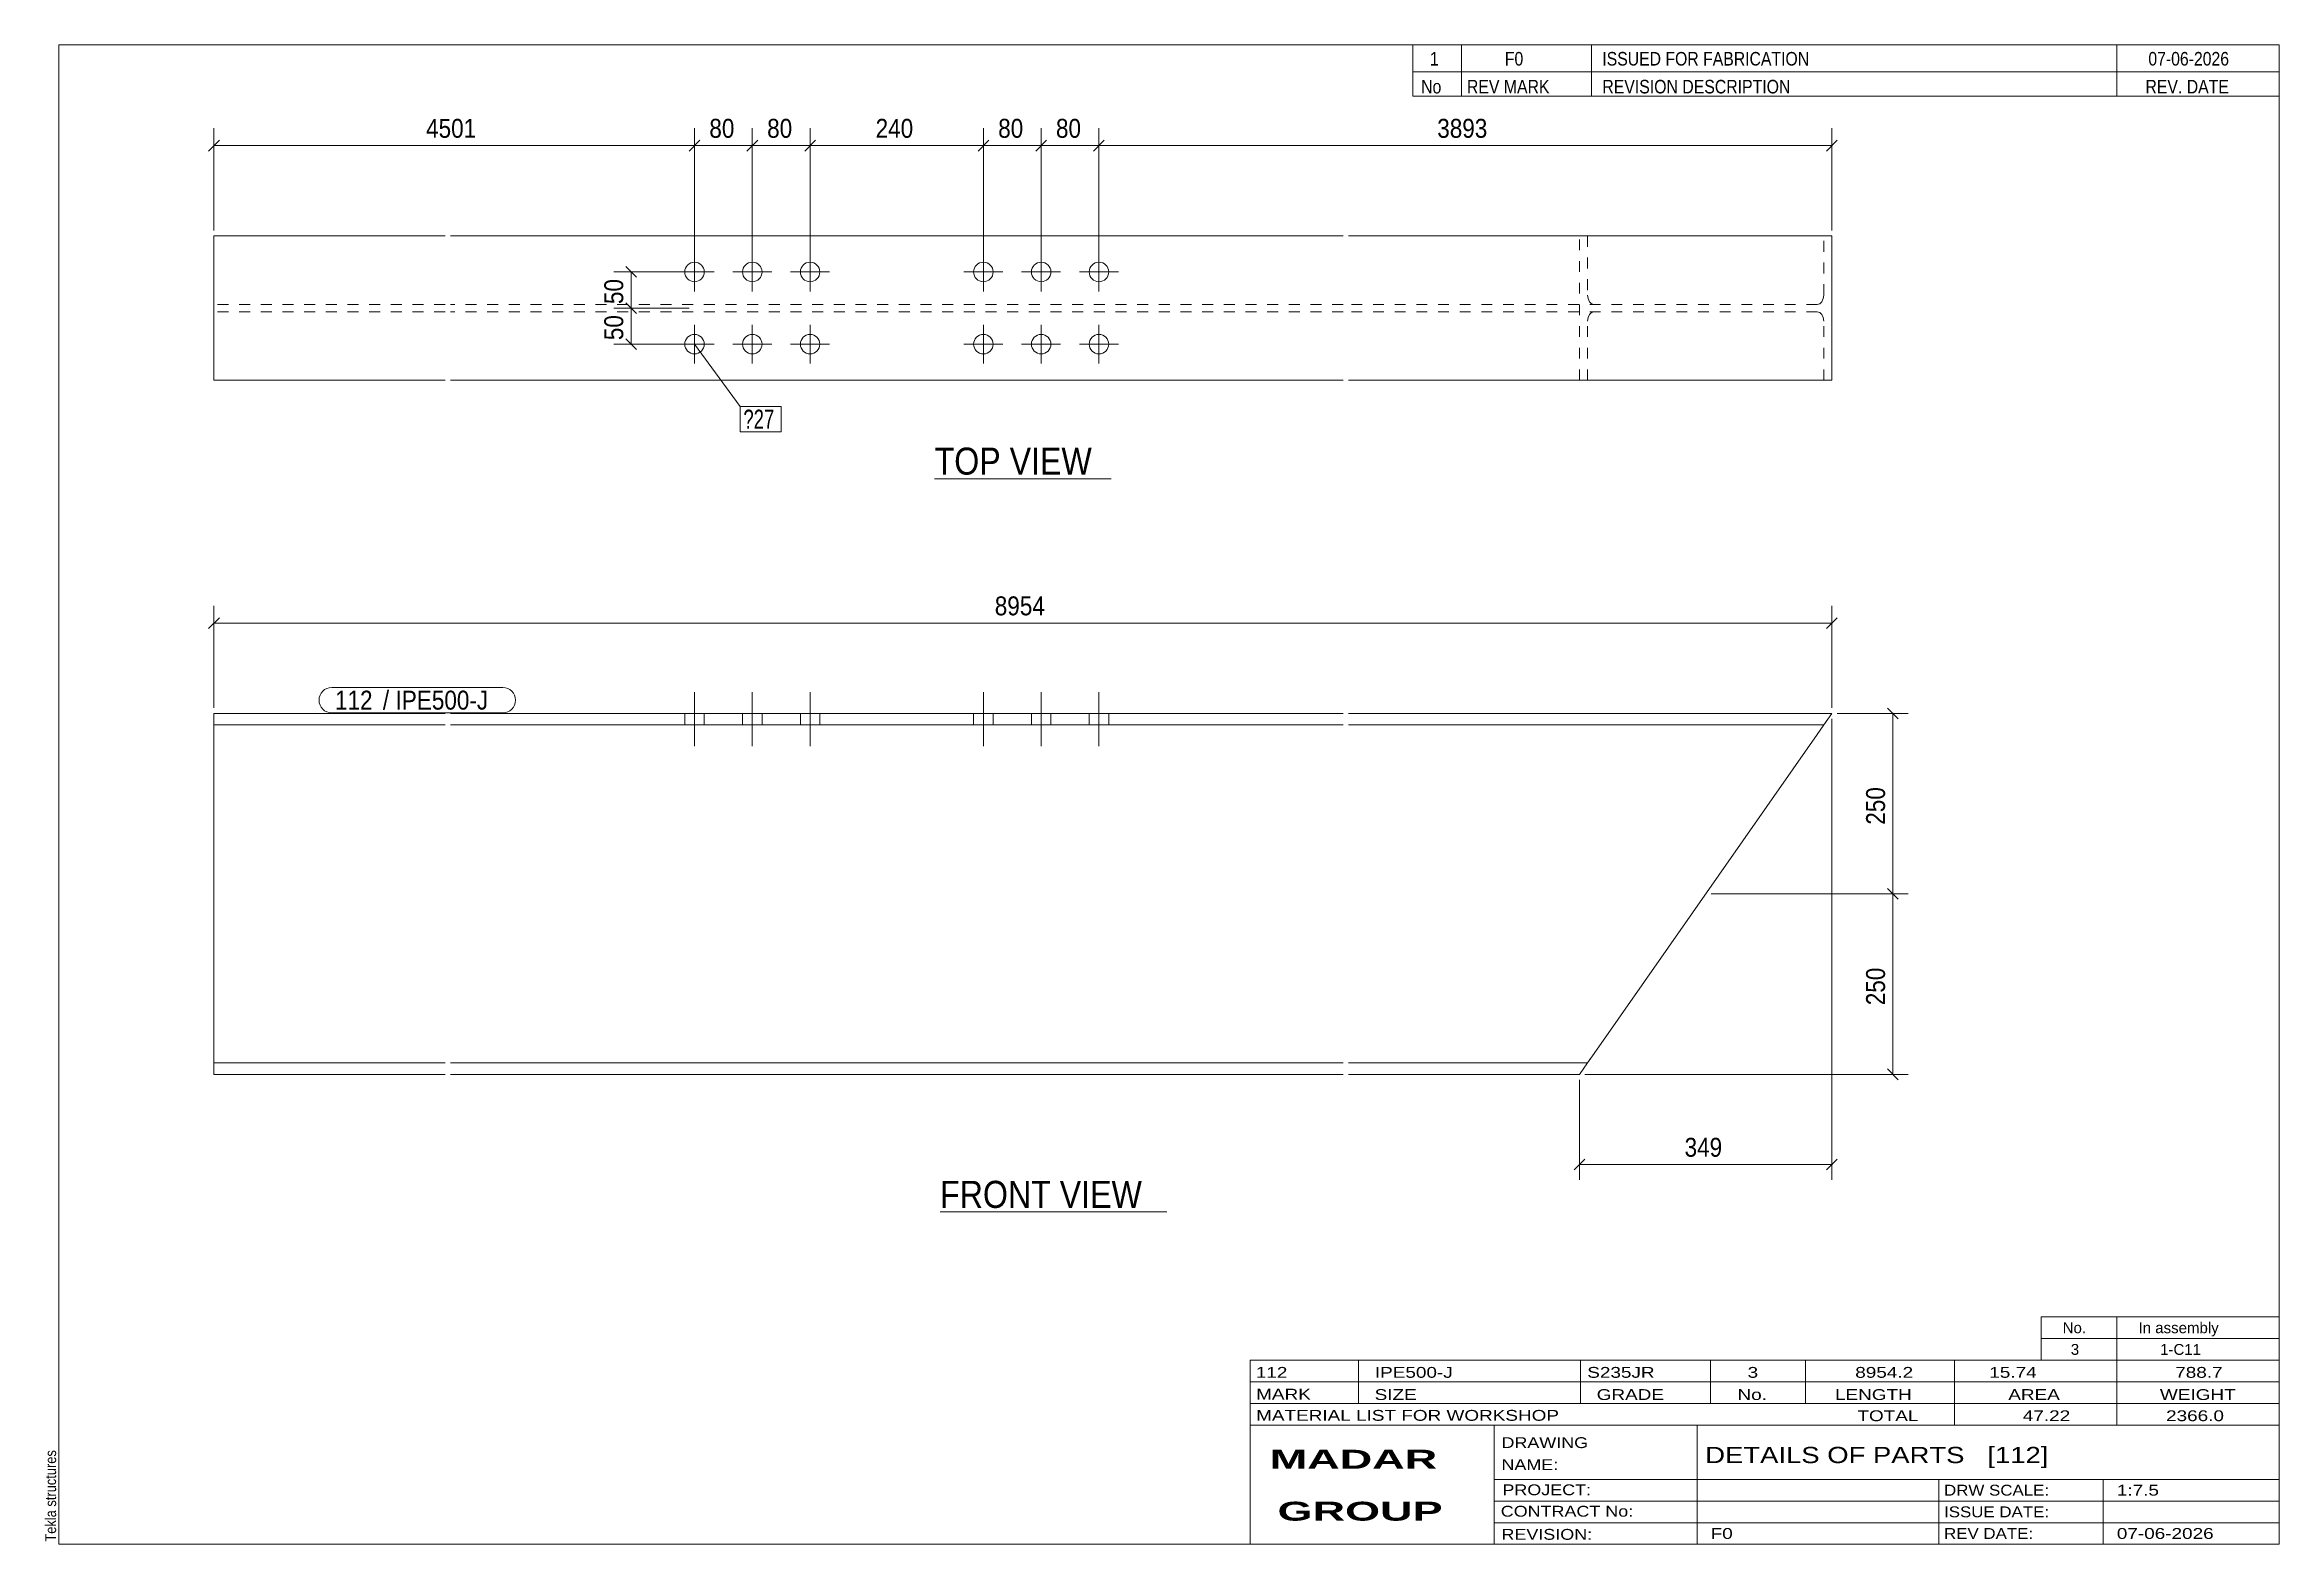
# Model space of a CAD drawing. Header units: millimetres. Extents: x 2 to 415, y 5 to 282.
import ezdxf

# ---------------------------------------------------------------- set-up
doc = ezdxf.new("R2010")
doc.units = ezdxf.units.MM
doc.linetypes.add('XKITLINE00', pattern=[0])
doc.linetypes.add('XKITLINE02', pattern=[4, 2, -2])
for name, color, linetype, lineweight in [('Bolt', 3, 'Continuous', 0), ('BoltMark', 7, 'Continuous', 0), ('Dimensions', 7, 'Continuous', 0), ('DrawingSheet', 5, 'Continuous', 0), ('OtherObjectType', 7, 'Continuous', 0), ('Part', 2, 'Continuous', 0), ('PartMark', 7, 'Continuous', 0)]:
    doc.layers.add(name, color=color, linetype=linetype, lineweight=lineweight)
doc.styles.add('ARIAL', font='ARIAL.TTF')
doc.styles.add('ARIAL_BOLD', font='ARIALBD.TTF')
doc.styles.add('ARIAL_NARROW', font='ARIALN.TTF')

# ---------------------------------------------------------------- blocks, each defined once
blk = doc.blocks.new('*A1')
at = {"layer": 'Bolt', "color": 3, "linetype": 'XKITLINE00', "lineweight": 0}
for p, q in [((122.38, 152.41), (122.38, 162.41)), ((122.38, 152.41), (122.38, 162.41)), ((133.05, 152.41), (133.05, 162.41)), ((133.05, 152.41), (133.05, 162.41)), ((143.72, 152.41), (143.72, 162.41)), ((143.72, 152.41), (143.72, 162.41)), ((175.72, 152.41), (175.72, 162.41)), ((175.72, 152.41), (175.72, 162.41)), ((186.38, 152.41), (186.38, 162.41)), ((186.38, 152.41), (186.38, 162.41)), ((197.05, 152.41), (197.05, 162.41)), ((197.05, 152.41), (197.05, 162.41)), ((120.58, 158.48), (120.58, 156.34)), ((120.58, 158.48), (120.58, 156.34)), ((124.18, 158.48), (124.18, 156.34)), ((124.18, 158.48), (124.18, 156.34)), ((131.25, 158.48), (131.25, 156.34)), ((131.25, 158.48), (131.25, 156.34)), ((134.85, 158.48), (134.85, 156.34)), ((134.85, 158.48), (134.85, 156.34)), ((141.92, 158.48), (141.92, 156.34)), ((141.92, 158.48), (141.92, 156.34)), ((145.52, 158.48), (145.52, 156.34)), ((145.52, 158.48), (145.52, 156.34)), ((173.92, 158.48), (173.92, 156.34)), ((173.92, 158.48), (173.92, 156.34)), ((177.52, 158.48), (177.52, 156.34)), ((177.52, 158.48), (177.52, 156.34)), ((184.58, 158.48), (184.58, 156.34)), ((184.58, 158.48), (184.58, 156.34)), ((188.18, 158.48), (188.18, 156.34)), ((188.18, 158.48), (188.18, 156.34)), ((195.25, 158.48), (195.25, 156.34)), ((195.25, 158.48), (195.25, 156.34)), ((198.85, 158.48), (198.85, 156.34)), ((198.85, 158.48), (198.85, 156.34))]:
    blk.add_line(p, q, dxfattribs=at)
blk = doc.blocks.new('*A2')
at = {"layer": 'Part', "color": 2, "linetype": 'XKITLINE00', "lineweight": 0}
for p, q in [((33.65, 91.81), (33.65, 158.48)), ((33.65, 158.48), (76.32, 158.48)), ((77.32, 158.48), (242.12, 158.48)), ((243.12, 158.48), (332.38, 158.48)), ((332.38, 158.48), (330.89, 156.34)), ((76.32, 156.34), (33.65, 156.34)), ((242.12, 156.34), (77.32, 156.34)), ((330.89, 156.34), (243.12, 156.34)), ((329.68, 154.61), (288.49, 95.68)), ((330.89, 156.34), (329.68, 154.61)), ((288.49, 95.68), (287.27, 93.94)), ((33.65, 93.94), (76.32, 93.94)), ((76.32, 91.81), (33.65, 91.81)), ((77.32, 93.94), (242.12, 93.94)), ((242.12, 91.81), (77.32, 91.81)), ((243.12, 93.94), (287.27, 93.94)), ((285.78, 91.81), (243.12, 91.81)), ((287.27, 93.94), (285.78, 91.81))]:
    blk.add_line(p, q, dxfattribs=at)
at = {"layer": 'Part', "color": 7, "linetype": 'XKITLINE02', "lineweight": 0}
for p, q in [((330.8, 156.21), (329.68, 154.61)), ((287.27, 93.94), (288.02, 95.01))]:
    blk.add_line(p, q, dxfattribs=at)
blk = doc.blocks.new('*A3')
at = {"layer": 'Bolt', "color": 3, "linetype": 'XKITLINE00', "lineweight": 0}
for p, q in [((122.38, 243.62), (122.38, 236.42)), ((133.05, 243.62), (133.05, 236.42)), ((143.72, 243.62), (143.72, 236.42)), ((175.72, 243.62), (175.72, 236.42)), ((186.38, 243.62), (186.38, 236.42)), ((197.05, 243.62), (197.05, 236.42)), ((118.78, 240.02), (125.98, 240.02)), ((129.45, 240.02), (136.65, 240.02)), ((140.12, 240.02), (147.32, 240.02)), ((172.12, 240.02), (179.32, 240.02)), ((182.78, 240.02), (189.98, 240.02)), ((193.45, 240.02), (200.65, 240.02)), ((122.38, 230.28), (122.38, 223.08)), ((133.05, 230.28), (133.05, 223.08)), ((143.72, 230.28), (143.72, 223.08)), ((175.72, 230.28), (175.72, 223.08)), ((186.38, 230.28), (186.38, 223.08)), ((197.05, 230.28), (197.05, 223.08)), ((118.78, 226.68), (125.98, 226.68)), ((129.45, 226.68), (136.65, 226.68)), ((140.12, 226.68), (147.32, 226.68)), ((172.12, 226.68), (179.32, 226.68)), ((182.78, 226.68), (189.98, 226.68)), ((193.45, 226.68), (200.65, 226.68))]:
    blk.add_line(p, q, dxfattribs=at)
for centre in [(122.38, 240.02), (133.05, 240.02), (143.72, 240.02), (175.72, 240.02), (186.38, 240.02), (197.05, 240.02), (122.38, 226.68), (133.05, 226.68), (143.72, 226.68), (175.72, 226.68), (186.38, 226.68), (197.05, 226.68)]:
    blk.add_circle(centre, 1.8, dxfattribs=at)
blk = doc.blocks.new('*A4')
at = {"layer": 'Part', "color": 2, "linetype": 'XKITLINE00', "lineweight": 0}
for p, q in [((76.32, 246.68), (33.65, 246.68)), ((33.65, 220.02), (33.65, 246.68)), ((242.12, 246.68), (77.32, 246.68)), ((332.38, 246.68), (243.12, 246.68)), ((332.38, 220.02), (332.38, 246.68)), ((33.65, 220.02), (76.32, 220.02)), ((77.32, 220.02), (242.12, 220.02)), ((243.12, 220.02), (332.38, 220.02))]:
    blk.add_line(p, q, dxfattribs=at)
at = {"layer": 'Part', "color": 7, "linetype": 'XKITLINE02', "lineweight": 0}
for p, q in [((285.78, 220.02), (285.78, 246.68)), ((287.27, 246.68), (287.27, 235.75)), ((330.89, 235.75), (330.89, 246.68)), ((287.27, 235.75), (287.37, 235.09)), ((330.8, 235.09), (330.89, 235.75)), ((76.32, 234.02), (33.65, 234.02)), ((76.32, 232.68), (33.65, 232.68)), ((242.12, 234.02), (77.32, 234.02)), ((242.12, 232.68), (77.32, 232.68)), ((329.68, 234.02), (243.12, 234.02)), ((329.68, 232.68), (243.12, 232.68)), ((287.37, 231.61), (287.27, 230.95)), ((287.37, 235.09), (287.63, 234.52)), ((287.63, 232.18), (287.37, 231.61)), ((287.63, 234.52), (288.02, 234.15)), ((288.02, 232.55), (287.63, 232.18)), ((288.02, 234.15), (288.49, 234.02)), ((288.49, 232.68), (288.02, 232.55)), ((329.68, 234.02), (330.14, 234.15)), ((330.14, 232.55), (329.68, 232.68)), ((330.14, 234.15), (330.53, 234.52)), ((330.53, 232.18), (330.14, 232.55)), ((330.53, 234.52), (330.8, 235.09)), ((330.8, 231.61), (330.53, 232.18)), ((330.89, 230.95), (330.8, 231.61)), ((287.27, 220.02), (287.27, 230.95)), ((330.89, 220.02), (330.89, 230.95))]:
    blk.add_line(p, q, dxfattribs=at)
blk = doc.blocks.new('*A5')
at = {"layer": 'DrawingSheet', "color": 5, "linetype": 'XKITLINE00', "lineweight": 0}
for p, q in [((415, 282), (5, 282)), ((5, 282), (5, 5)), ((415, 5), (415, 282)), ((5, 5), (415, 5))]:
    blk.add_line(p, q, dxfattribs=at)
at = {"layer": 'DrawingSheet', "color": 5, "style": 'ARIAL', "width": 0.85}
blk.add_text('Tekla structures', height=2, rotation=90, dxfattribs=at).set_placement((4.5, 5.5))
blk = doc.blocks.new('*A6')
at = {"layer": 'OtherObjectType', "color": 7, "linetype": 'XKITLINE00', "lineweight": 0}
for p, q in [((371, 47), (415, 47)), ((371, 43), (371, 47)), ((385, 43), (385, 47)), ((415, 43), (415, 47)), ((371, 43), (415, 43)), ((371, 39), (371, 43)), ((385, 39), (385, 43)), ((415, 39), (415, 43)), ((371, 39), (415, 39))]:
    blk.add_line(p, q, dxfattribs=at)
at = {"layer": 'OtherObjectType', "color": 7, "style": 'ARIAL_NARROW', "width": 1.211571}
for s, p in [('No.', (375, 44)), ('In assembly', (389, 44)), ('3', (376.5, 40)), ('1-C11', (392.99, 40))]:
    blk.add_text(s, height=2, dxfattribs=at).set_placement(p)
blk = doc.blocks.new('*A7')
at = {"layer": 'OtherObjectType', "color": 7, "linetype": 'XKITLINE00', "lineweight": 0}
for p, q in [((255, 282), (415, 282)), ((415, 282), (255, 282)), ((255, 282), (255, 277)), ((264, 282), (264, 277)), ((288, 282), (288, 277)), ((385, 282), (385, 277)), ((415, 282), (415, 277)), ((255, 277), (415, 277)), ((255, 277), (255, 272.5)), ((255, 277), (415, 277)), ((264, 277), (264, 272.5)), ((288, 277), (288, 272.5)), ((385, 277), (385, 272.5)), ((415, 277), (415, 272.5)), ((415, 272.5), (255, 272.5))]:
    blk.add_line(p, q, dxfattribs=at)
at = {"layer": 'OtherObjectType', "color": 7, "style": 'ARIAL_NARROW'}
for s, width, p in [('1', 1.017001, (258.16, 278.15)), ('F0', 1.017001, (272, 278.15)), ('ISSUED FOR FABRICATION', 1.017001, (290, 278.15)), ('07-06-2026', 1.017001, (390.82, 278.15)), ('No', 1.02, (256.54, 273)), ('REV MARK', 1.02, (265, 273)), ('REVISION DESCRIPTION', 1.02, (290, 273)), ('REV. DATE', 1.02, (390.28, 273))]:
    blk.add_text(s, height=2.5, dxfattribs=dict(at, width=width)).set_placement(p)
blk = doc.blocks.new('*A8')
at = {"layer": 'OtherObjectType', "color": 7, "linetype": 'XKITLINE00', "lineweight": 0}
for p, q in [((225, 39), (415, 39)), ((225, 39), (225, 35)), ((225, 39), (415, 39)), ((245, 35), (245, 39)), ((286, 35), (286, 39)), ((310, 35), (310, 39)), ((327.5, 35), (327.5, 39)), ((355, 35), (355, 39)), ((385, 35), (385, 39)), ((415, 35), (415, 39)), ((225, 35), (415, 35)), ((225, 35), (225, 5)), ((225, 35), (415, 35)), ((245, 31), (245, 35)), ((286, 31), (286, 35)), ((310, 31), (310, 35)), ((327.5, 31), (327.5, 35)), ((355, 31), (355, 35)), ((385, 31), (385, 35)), ((415, 31), (415, 35)), ((225, 31), (415, 31)), ((355, 27), (355, 31)), ((385, 27), (385, 31)), ((415, 27), (415, 31)), ((225, 27), (415, 27)), ((270, 21), (270, 27)), ((307.5, 17), (307.5, 27)), ((415, 21), (415, 27)), ((270, 21), (270, 5)), ((415, 17), (415, 21)), ((270, 17), (415, 17)), ((307.5, 5), (307.5, 17)), ((352.16, 13), (352.16, 17)), ((382.5, 5), (382.5, 17)), ((415, 13), (415, 17)), ((270, 13), (415, 13)), ((352.16, 5), (352.16, 13)), ((415, 9), (415, 13)), ((270, 9), (415, 9)), ((415, 5), (415, 9)), ((225, 5), (415, 5)), ((262.5, 5), (415, 5))]:
    blk.add_line(p, q, dxfattribs=at)
at = {"layer": 'OtherObjectType', "color": 7, "style": 'ARIAL_NARROW'}
for s, height, width, p in [('112', 2, 1.525501, (226.01, 35.76)), ('IPE500-J', 2, 1.525501, (248, 35.76)), ('S235JR', 2, 1.525501, (287.22, 35.76)), ('3', 2, 1.525501, (316.82, 35.76)), ('8954.2', 2, 1.525501, (336.7, 35.76)), ('15.74', 2, 1.525501, (361.45, 35.76)), ('788.7', 2, 1.525501, (395.78, 35.76)), ('MARK', 2, 1.525501, (226.08, 31.73)), ('SIZE', 2, 1.525501, (247.96, 31.66)), ('GRADE', 2, 1.525501, (288.96, 31.66)), ('No.', 2, 1.525501, (314.96, 31.66)), ('LENGTH', 2, 1.525501, (332.96, 31.66)), ('AREA', 2, 1.525501, (364.96, 31.66)), ('WEIGHT', 2, 1.525501, (392.96, 31.66)), ('MATERIAL LIST FOR WORKSHOP', 2, 1.525501, (226.08, 27.82)), ('TOTAL', 2, 1.525501, (337.1, 27.75)), ('47.22', 2, 1.525501, (367.64, 27.75)), ('2366.0', 2, 1.525501, (394.09, 27.75)), ('DRAWING', 2, 1.445, (271.38, 22.78)), ('NAME:', 2, 1.445, (271.38, 18.72)), ('DETAILS OF PARTS   [112]', 3, 1.474651, (309, 20)), ('PROJECT:', 2, 1.445, (271.55, 14.07)), ('DRW SCALE:', 2, 1.36, (353.1, 14)), ('1:7.5', 2, 1.525501, (385, 14)), ('CONTRACT No:', 2, 1.445, (271.25, 10.11)), ('ISSUE DATE:', 2, 1.36, (353.1, 10)), ('REVISION:', 2, 1.445, (271.38, 5.84)), ('F0', 2, 1.525501, (310, 6)), ('REV DATE:', 2, 1.36, (353.1, 6)), ('07-06-2026', 2, 1.525501, (385, 6))]:
    blk.add_text(s, height=height, dxfattribs=dict(at, width=width)).set_placement(p)
at = {"layer": 'OtherObjectType', "color": 1, "style": 'ARIAL_BOLD', "width": 1.7}
for s, p in [('MADAR ', (228.58, 18.97)), ('GROUP', (230.03, 9.37))]:
    blk.add_text(s, height=3.5, dxfattribs=at).set_placement(p)
blk = doc.blocks.new('*A9')
at = {"layer": 'Dimensions', "color": 7, "linetype": 'XKITLINE00', "lineweight": 0}
for p, q in [((310.08, 125.14), (346.45, 125.14)), ((342.66, 126.13), (344.64, 124.15)), ((343.65, 91.81), (343.65, 125.14)), ((286.78, 91.81), (346.45, 91.81)), ((342.66, 92.8), (344.64, 90.82))]:
    blk.add_line(p, q, dxfattribs=at)
at = {"layer": 'Dimensions', "color": 3}
for p in [(343.65, 125.14), (343.65, 91.81)]:
    blk.add_point(p, dxfattribs=at)
at = {"layer": 'Dimensions', "color": 3, "style": 'ARIAL', "width": 0.85}
blk.add_text('250', height=3.5, rotation=90.0002, dxfattribs=at).set_placement((342.2, 104.58))
blk = doc.blocks.new('*A10')
at = {"layer": 'Dimensions', "color": 7, "linetype": 'XKITLINE00', "lineweight": 0}
for p, q in [((333.38, 158.48), (346.45, 158.48)), ((342.66, 159.47), (344.64, 157.49)), ((343.65, 125.14), (343.65, 158.48)), ((310.08, 125.14), (346.45, 125.14)), ((342.66, 126.13), (344.64, 124.15))]:
    blk.add_line(p, q, dxfattribs=at)
at = {"layer": 'Dimensions', "color": 3}
for p in [(343.65, 158.48), (343.65, 125.14)]:
    blk.add_point(p, dxfattribs=at)
at = {"layer": 'Dimensions', "color": 3, "style": 'ARIAL', "width": 0.85}
blk.add_text('250', height=3.5, rotation=90.0002, dxfattribs=at).set_placement((342.2, 137.92))
blk = doc.blocks.new('*A11')
at = {"layer": 'Dimensions', "color": 7, "linetype": 'XKITLINE00', "lineweight": 0}
for p, q in [((33.65, 159.48), (33.65, 178.34)), ((332.38, 159.48), (332.38, 178.34)), ((34.64, 176.13), (32.66, 174.15)), ((33.65, 175.14), (332.38, 175.14)), ((333.37, 176.13), (331.39, 174.15))]:
    blk.add_line(p, q, dxfattribs=at)
at = {"layer": 'Dimensions', "color": 3}
for p in [(33.65, 175.14), (332.38, 175.14)]:
    blk.add_point(p, dxfattribs=at)
at = {"layer": 'Dimensions', "color": 3, "style": 'ARIAL', "width": 0.85}
blk.add_text('8954', height=3.5, dxfattribs=at).set_placement((177.82, 176.59))
blk = doc.blocks.new('*A12')
at = {"layer": 'Dimensions', "color": 7, "linetype": 'XKITLINE00', "lineweight": 0}
for p, q in [((332.38, 157.48), (332.38, 72.34)), ((285.78, 90.81), (285.78, 72.34)), ((286.77, 76.13), (284.79, 74.15)), ((285.78, 75.14), (332.38, 75.14)), ((333.37, 76.13), (331.39, 74.15))]:
    blk.add_line(p, q, dxfattribs=at)
at = {"layer": 'Dimensions', "color": 3}
for p in [(285.78, 75.14), (332.38, 75.14)]:
    blk.add_point(p, dxfattribs=at)
at = {"layer": 'Dimensions', "color": 3, "style": 'ARIAL', "width": 0.85}
blk.add_text('349', height=3.5, dxfattribs=at).set_placement((305.19, 76.59))
blk = doc.blocks.new('*A13')
at = {"layer": 'PartMark', "color": 7, "linetype": 'XKITLINE00', "lineweight": 0}
for p, q in [((55.4, 163.28), (86.99, 163.28)), ((55.4, 158.58), (86.99, 158.58))]:
    blk.add_line(p, q, dxfattribs=at)
for centre, start, end in [((55.4, 160.93), 90, 270), ((86.99, 160.93), 270, 90)]:
    blk.add_arc(centre, 2.35, start, end, dxfattribs=at)
at = {"layer": 'PartMark', "color": 1, "style": 'ARIAL', "width": 0.85}
blk.add_text('112', height=3.5, dxfattribs=at).set_placement((56, 159.18))
at = {"layer": 'PartMark', "color": 3, "style": 'ARIAL', "width": 0.85}
for s, p in [('/', (64.84, 159.18)), ('IPE500-J', (67.18, 159.18))]:
    blk.add_text(s, height=3.5, dxfattribs=at).set_placement(p)
blk = doc.blocks.new('*A14')
at = {"layer": 'OtherObjectType', "color": 7, "linetype": 'XKITLINE00', "lineweight": 0}
blk.add_line((167.72, 66.39), (209.58, 66.39), dxfattribs=at)
at = {"layer": 'OtherObjectType', "color": 3, "style": 'ARIAL', "width": 0.85}
blk.add_text('FRONT VIEW', height=5, dxfattribs=at).set_placement((167.72, 67.14))
blk = doc.blocks.new('*A15')
at = {"layer": 'Dimensions', "color": 7, "linetype": 'XKITLINE00', "lineweight": 0}
for p, q in [((121.38, 233.35), (107.47, 233.35)), ((109.68, 234.34), (111.66, 232.36)), ((110.67, 226.68), (110.67, 233.35)), ((109.68, 227.67), (111.66, 225.69)), ((121.38, 226.68), (107.47, 226.68))]:
    blk.add_line(p, q, dxfattribs=at)
at = {"layer": 'Dimensions', "color": 3}
for p in [(110.67, 233.35), (110.67, 226.68)]:
    blk.add_point(p, dxfattribs=at)
at = {"layer": 'Dimensions', "color": 3, "style": 'ARIAL', "width": 0.85}
blk.add_text('50', height=3.5, rotation=90.0002, dxfattribs=at).set_placement((109.22, 227.42))
blk = doc.blocks.new('*A16')
at = {"layer": 'Dimensions', "color": 7, "linetype": 'XKITLINE00', "lineweight": 0}
for p, q in [((121.38, 240.02), (107.47, 240.02)), ((109.68, 241.01), (111.66, 239.03)), ((110.67, 233.35), (110.67, 240.02)), ((121.38, 233.35), (107.47, 233.35)), ((109.68, 234.34), (111.66, 232.36))]:
    blk.add_line(p, q, dxfattribs=at)
at = {"layer": 'Dimensions', "color": 3}
for p in [(110.67, 240.02), (110.67, 233.35)]:
    blk.add_point(p, dxfattribs=at)
at = {"layer": 'Dimensions', "color": 3, "style": 'ARIAL', "width": 0.85}
blk.add_text('50', height=3.5, rotation=90.0002, dxfattribs=at).set_placement((109.22, 234.09))
blk = doc.blocks.new('*A17')
at = {"layer": 'Dimensions', "color": 7, "linetype": 'XKITLINE00', "lineweight": 0}
for p, q in [((34.64, 264.34), (32.66, 262.36)), ((33.65, 247.68), (33.65, 266.55)), ((123.37, 264.34), (121.39, 262.36)), ((122.38, 241.02), (122.38, 266.55)), ((33.65, 263.35), (122.38, 263.35))]:
    blk.add_line(p, q, dxfattribs=at)
at = {"layer": 'Dimensions', "color": 3}
for p in [(33.65, 263.35), (122.38, 263.35)]:
    blk.add_point(p, dxfattribs=at)
at = {"layer": 'Dimensions', "color": 3, "style": 'ARIAL', "width": 0.85}
blk.add_text('4501', height=3.5, dxfattribs=at).set_placement((72.82, 264.8))
blk = doc.blocks.new('*A18')
at = {"layer": 'Dimensions', "color": 7, "linetype": 'XKITLINE00', "lineweight": 0}
for p, q in [((123.37, 264.34), (121.39, 262.36)), ((122.38, 241.02), (122.38, 266.55)), ((134.04, 264.34), (132.06, 262.36)), ((133.05, 241.02), (133.05, 266.55)), ((122.38, 263.35), (133.05, 263.35))]:
    blk.add_line(p, q, dxfattribs=at)
at = {"layer": 'Dimensions', "color": 3}
for p in [(122.38, 263.35), (133.05, 263.35)]:
    blk.add_point(p, dxfattribs=at)
at = {"layer": 'Dimensions', "color": 3, "style": 'ARIAL', "width": 0.85}
blk.add_text('80', height=3.5, dxfattribs=at).set_placement((125.12, 264.8))
blk = doc.blocks.new('*A19')
at = {"layer": 'Dimensions', "color": 7, "linetype": 'XKITLINE00', "lineweight": 0}
for p, q in [((134.04, 264.34), (132.06, 262.36)), ((133.05, 241.02), (133.05, 266.55)), ((144.71, 264.34), (142.73, 262.36)), ((143.72, 241.02), (143.72, 266.55)), ((133.05, 263.35), (143.72, 263.35))]:
    blk.add_line(p, q, dxfattribs=at)
at = {"layer": 'Dimensions', "color": 3}
for p in [(133.05, 263.35), (143.72, 263.35)]:
    blk.add_point(p, dxfattribs=at)
at = {"layer": 'Dimensions', "color": 3, "style": 'ARIAL', "width": 0.85}
blk.add_text('80', height=3.5, dxfattribs=at).set_placement((135.79, 264.8))
blk = doc.blocks.new('*A20')
at = {"layer": 'Dimensions', "color": 7, "linetype": 'XKITLINE00', "lineweight": 0}
for p, q in [((144.71, 264.34), (142.73, 262.36)), ((143.72, 241.02), (143.72, 266.55)), ((176.71, 264.34), (174.73, 262.36)), ((175.72, 241.02), (175.72, 266.55)), ((143.72, 263.35), (175.72, 263.35))]:
    blk.add_line(p, q, dxfattribs=at)
at = {"layer": 'Dimensions', "color": 3}
for p in [(143.72, 263.35), (175.72, 263.35)]:
    blk.add_point(p, dxfattribs=at)
at = {"layer": 'Dimensions', "color": 3, "style": 'ARIAL', "width": 0.85}
blk.add_text('240', height=3.5, dxfattribs=at).set_placement((155.82, 264.8))
blk = doc.blocks.new('*A21')
at = {"layer": 'Dimensions', "color": 7, "linetype": 'XKITLINE00', "lineweight": 0}
for p, q in [((176.71, 264.34), (174.73, 262.36)), ((175.72, 241.02), (175.72, 266.55)), ((187.37, 264.34), (185.39, 262.36)), ((186.38, 241.02), (186.38, 266.55)), ((175.72, 263.35), (186.38, 263.35))]:
    blk.add_line(p, q, dxfattribs=at)
at = {"layer": 'Dimensions', "color": 3}
for p in [(175.72, 263.35), (186.38, 263.35)]:
    blk.add_point(p, dxfattribs=at)
at = {"layer": 'Dimensions', "color": 3, "style": 'ARIAL', "width": 0.85}
blk.add_text('80', height=3.5, dxfattribs=at).set_placement((178.45, 264.8))
blk = doc.blocks.new('*A22')
at = {"layer": 'Dimensions', "color": 7, "linetype": 'XKITLINE00', "lineweight": 0}
for p, q in [((187.37, 264.34), (185.39, 262.36)), ((186.38, 241.02), (186.38, 266.55)), ((198.04, 264.34), (196.06, 262.36)), ((197.05, 241.02), (197.05, 266.55)), ((186.38, 263.35), (197.05, 263.35))]:
    blk.add_line(p, q, dxfattribs=at)
at = {"layer": 'Dimensions', "color": 3}
for p in [(186.38, 263.35), (197.05, 263.35)]:
    blk.add_point(p, dxfattribs=at)
at = {"layer": 'Dimensions', "color": 3, "style": 'ARIAL', "width": 0.85}
blk.add_text('80', height=3.5, dxfattribs=at).set_placement((189.12, 264.8))
blk = doc.blocks.new('*A23')
at = {"layer": 'Dimensions', "color": 7, "linetype": 'XKITLINE00', "lineweight": 0}
for p, q in [((198.04, 264.34), (196.06, 262.36)), ((197.05, 241.02), (197.05, 266.55)), ((333.37, 264.34), (331.39, 262.36)), ((332.38, 247.68), (332.38, 266.55)), ((197.05, 263.35), (332.38, 263.35))]:
    blk.add_line(p, q, dxfattribs=at)
at = {"layer": 'Dimensions', "color": 3}
for p in [(197.05, 263.35), (332.38, 263.35)]:
    blk.add_point(p, dxfattribs=at)
at = {"layer": 'Dimensions', "color": 3, "style": 'ARIAL', "width": 0.85}
blk.add_text('3893', height=3.5, dxfattribs=at).set_placement((259.52, 264.8))
blk = doc.blocks.new('*A24')
at = {"layer": 'BoltMark', "color": 7, "linetype": 'XKITLINE00', "lineweight": 0}
for p, q in [((122.38, 226.68), (130.81, 215.18)), ((130.81, 215.18), (138.39, 215.18)), ((130.81, 210.48), (130.81, 215.18)), ((138.39, 210.48), (138.39, 215.18)), ((130.81, 210.48), (138.39, 210.48))]:
    blk.add_line(p, q, dxfattribs=at)
at = {"layer": 'BoltMark', "color": 3, "style": 'ARIAL_NARROW', "width": 0.85}
blk.add_text('?27', height=3.5, dxfattribs=at).set_placement((131.41, 211.08))
blk = doc.blocks.new('*A25')
at = {"layer": 'OtherObjectType', "color": 7, "linetype": 'XKITLINE00', "lineweight": 0}
blk.add_line((166.71, 201.83), (199.32, 201.83), dxfattribs=at)
at = {"layer": 'OtherObjectType', "color": 3, "style": 'ARIAL', "width": 0.85}
blk.add_text('TOP VIEW', height=5, dxfattribs=at).set_placement((166.71, 202.58))

msp = doc.modelspace()

# ---------------------------------------------------------------- block references
at = {"lineweight": 0}
for name in ['*A5', '*A7', '*A17', '*A18', '*A19', '*A20', '*A21', '*A22', '*A23', '*A4', '*A3', '*A16', '*A15', '*A24', '*A25', '*A11', '*A13', '*A1', '*A2', '*A12', '*A10', '*A9', '*A14', '*A6', '*A8']:
    msp.add_blockref(name, (0, 0), dxfattribs=at)

doc.saveas('drawing.dxf')
